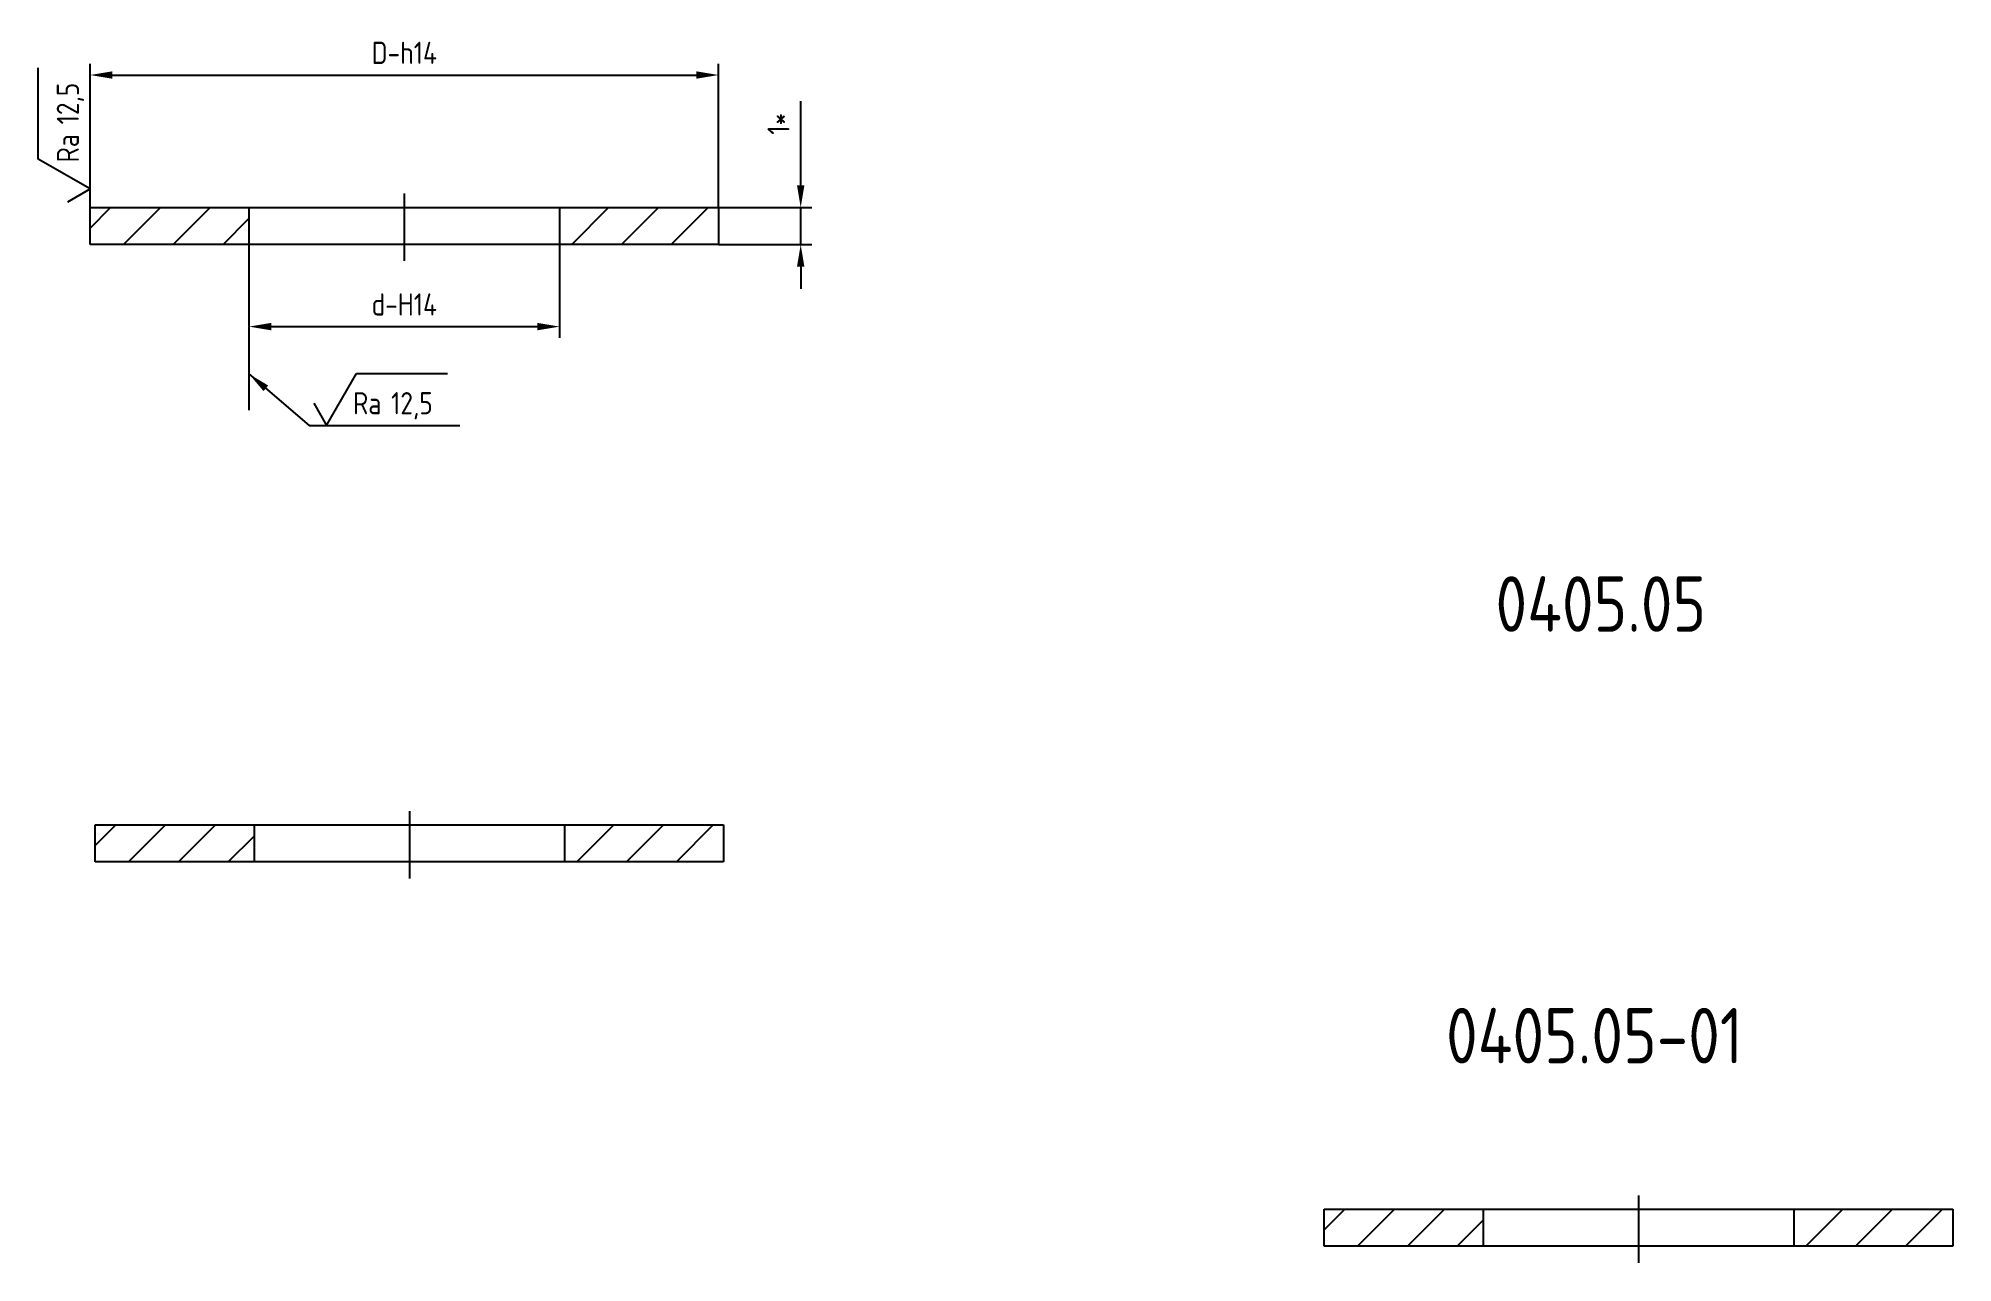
# Model space of a CAD drawing. Extents: x -76.3 to -24.5, y -67.2 to -34.
import ezdxf

# ---------------------------------------------------------------- set-up
doc = ezdxf.new("R2010")
doc.units = 0
doc.header["$LTSCALE"] = 15
doc.header["$MEASUREMENT"] = 0
doc.linetypes.add('CENTER', pattern=[2, 1.25, -0.25, 0.25, -0.25])
doc.layers.get('DEFPOINTS').update_dxf_attribs({"linetype": 'CONTINUOUS'})
for name, color, linetype in [('CEN', 5, 'CENTER'), ('CONT', 6, 'CONTINUOUS'), ('DIM', 7, 'CONTINUOUS'), ('HATCH', 2, 'CONTINUOUS'), ('TEXT', 3, 'CONTINUOUS')]:
    doc.layers.add(name, color=color, linetype=linetype)
doc.styles.add('STYLE1', font='romans.shx', dxfattribs={"width": 0.8})
doc.dimstyles.new('5LIN', dxfattribs={"dimscale": 0.2, "dimtxt": 3, "dimasz": 3, "dimexe": 1.5, "dimexo": 0, "dimgap": 1.5, "dimtad": 1, "dimzin": 13, "dimdsep": 46, "dimtxsty": 'STYLE1', "dimcen": 0, "dimclrt": 3, "dimadec": 0, "dimazin": 0, "dimtfac": 1, "dimtmove": 0, "dimatfit": 3, "dimfxl": 1, "dimtolj": 1, "dimtzin": 13, "dimarcsym": 0})

# ---------------------------------------------------------------- blocks, each defined once
blk = doc.blocks.new('*D19')
at = {"layer": 'DEFPOINTS', "color": 0, "transparency": 16777216}
for p in [(-70.574, -39.615), (-62.174, -39.615), (-62.174, -41.84)]:
    blk.add_point(p, dxfattribs=at)
at = {"layer": 'DIM', "color": 0, "lineweight": -2, "transparency": 16777216}
for p, q in [((-70.574, -39.615), (-70.574, -42.14)), ((-62.174, -39.615), (-62.174, -42.14)), ((-69.974, -41.84), (-62.774, -41.84))]:
    blk.add_line(p, q, dxfattribs=at)
at = {"layer": 'DIM', "color": 0, "transparency": 16777216}
for points in [[(-69.974, -41.74), (-69.974, -41.94), (-70.574, -41.84)], [(-62.774, -41.74), (-62.774, -41.94), (-62.174, -41.84)]]:
    blk.add_solid(points, dxfattribs=at)
at = {"layer": 'DIM', "color": 3, "transparency": 16777216, "insert": (-66.374, -41.24), "char_height": 0.6, "attachment_point": 5, "style": 'STYLE1'}
blk.add_mtext('\\A1;d-H14', dxfattribs=at)
blk = doc.blocks.new('*D20')
at = {"layer": 'DEFPOINTS', "color": 0, "transparency": 16777216}
for p in [(-57.874, -35.035), (-74.874, -38.615), (-57.874, -38.615)]:
    blk.add_point(p, dxfattribs=at)
at = {"layer": 'DIM', "color": 0, "lineweight": -2, "transparency": 16777216}
for p, q in [((-74.874, -38.615), (-74.874, -34.735)), ((-74.274, -35.035), (-58.474, -35.035)), ((-57.874, -38.615), (-57.874, -34.735))]:
    blk.add_line(p, q, dxfattribs=at)
at = {"layer": 'DIM', "color": 0, "transparency": 16777216}
for points in [[(-74.274, -34.935), (-74.274, -35.135), (-74.874, -35.035)], [(-58.474, -34.935), (-58.474, -35.135), (-57.874, -35.035)]]:
    blk.add_solid(points, dxfattribs=at)
at = {"layer": 'DIM', "color": 3, "transparency": 16777216, "insert": (-66.374, -34.435), "char_height": 0.6, "attachment_point": 5, "style": 'STYLE1'}
blk.add_mtext('\\A1;D-h14', dxfattribs=at)
blk = doc.blocks.new('*D21')
at = {"layer": 'DEFPOINTS', "color": 0, "transparency": 16777216}
for p in [(-57.874, -38.615), (-55.651, -38.615), (-57.874, -39.615)]:
    blk.add_point(p, dxfattribs=at)
at = {"layer": 'DIM', "color": 0, "lineweight": -2, "transparency": 16777216}
for p, q in [((-55.651, -38.015), (-55.651, -35.746)), ((-57.874, -38.615), (-55.351, -38.615)), ((-55.651, -39.615), (-55.651, -38.615)), ((-57.874, -39.615), (-55.351, -39.615)), ((-55.651, -40.215), (-55.651, -40.815))]:
    blk.add_line(p, q, dxfattribs=at)
at = {"layer": 'DIM', "color": 0, "transparency": 16777216}
for points in [[(-55.751, -38.015), (-55.551, -38.015), (-55.651, -38.615)], [(-55.751, -40.215), (-55.551, -40.215), (-55.651, -39.615)]]:
    blk.add_solid(points, dxfattribs=at)
at = {"layer": 'DIM', "color": 3, "transparency": 16777216, "insert": (-56.251, -36.355), "char_height": 0.6, "attachment_point": 5, "rotation": 90, "style": 'STYLE1'}
blk.add_mtext('\\A1;1*', dxfattribs=at)
blk = doc.blocks.new('sherISO_01')
at = {"layer": 'TEXT'}
blk.add_line((4.04, 7), (16.36, 7), dxfattribs=at)
blk.add_lwpolyline([(-1.73, 3), (0, 0), (4.04, 7)], dxfattribs=at)
at = {"layer": 'TEXT', "style": 'STYLE1', "width": 0.8}
blk.add_text('Ra', height=3, dxfattribs=at).set_placement((3.58, 1.5))
blk.add_attdef('12,5', (8.73, 1.5), '', height=3, dxfattribs=at)

msp = doc.modelspace()

# ---------------------------------------------------------------- hatches: boundary and pattern name
at = {"layer": 'HATCH'}
h = msp.add_hatch(dxfattribs=at)
h.set_pattern_fill('ANSI31', color=256, scale=0.3, style=0)
h.set_pattern_definition([(45, (-0.1377, 16.7047), (-0.673519, 0.673519), [])])
h.paths.add_polyline_path([(-74.874, -38.615), (-74.874, -39.615), (-70.574, -39.615), (-70.574, -38.615)])
h.paths.add_polyline_path([(-62.174, -38.615), (-62.174, -39.615), (-57.874, -39.615), (-57.874, -38.615)])
h = msp.add_hatch(dxfattribs=at)
h.set_pattern_fill('ANSI31', color=256, scale=0.3, style=0)
h.set_pattern_definition([(45, (0, 0), (-0.673519, 0.673519), [])])
h.paths.add_polyline_path([(-74.736, -55.32), (-74.736, -56.32), (-70.436, -56.32), (-70.436, -55.32)])
h.paths.add_polyline_path([(-62.036, -55.32), (-62.036, -56.32), (-57.736, -56.32), (-57.736, -55.32)])
h = msp.add_hatch(dxfattribs=at)
h.set_pattern_fill('ANSI31', color=256, scale=0.3, style=0)
h.set_pattern_definition([(45, (33.2462, -10.391), (-0.673519, 0.673519), [])])
h.paths.add_polyline_path([(-41.49, -65.711), (-41.49, -66.711), (-37.19, -66.711), (-37.19, -65.711)])
h.paths.add_polyline_path([(-28.79, -65.711), (-28.79, -66.711), (-24.49, -66.711), (-24.49, -65.711)])

# ---------------------------------------------------------------- linework, layer by layer
at = {"layer": 'CEN'}
for p, q in [((-66.374, -38.243), (-66.374, -40.064)), ((-66.236, -54.947), (-66.236, -56.768)), ((-32.99, -65.338), (-32.99, -67.159))]:
    msp.add_line(p, q, dxfattribs=at)
at = {"layer": 'CONT'}
for p, q in [((-74.874, -38.615), (-57.874, -38.615)), ((-74.874, -39.615), (-74.874, -38.615)), ((-70.574, -38.615), (-70.574, -39.615)), ((-62.174, -38.615), (-62.174, -39.615)), ((-57.874, -38.615), (-57.874, -39.615)), ((-57.874, -39.615), (-74.874, -39.615)), ((-74.736, -55.32), (-57.736, -55.32)), ((-74.736, -56.32), (-74.736, -55.32)), ((-70.436, -55.32), (-70.436, -56.32)), ((-62.036, -55.32), (-62.036, -56.32)), ((-57.736, -55.32), (-57.736, -56.32)), ((-57.736, -56.32), (-74.736, -56.32)), ((-41.49, -65.711), (-24.49, -65.711)), ((-41.49, -66.711), (-41.49, -65.711)), ((-37.19, -65.711), (-37.19, -66.711)), ((-28.79, -65.711), (-28.79, -66.711)), ((-24.49, -65.711), (-24.49, -66.711)), ((-24.49, -66.711), (-41.49, -66.711))]:
    msp.add_line(p, q, dxfattribs=at)
at = {"layer": 'DIM'}
msp.add_line((-70.574, -42.14), (-70.574, -44.1), dxfattribs=at)

# ---------------------------------------------------------------- block references
at = {"layer": 'CONT', "xscale": 0.2000000000000028, "yscale": 0.2000000000000028, "zscale": 0.2000000000000028, "rotation": 90}
msp.add_blockref('sherISO_01', (-74.874, -38.116), dxfattribs=at).add_auto_attribs({'12,5': '12,5'})
at = {"layer": 'CONT', "xscale": 0.2000000000000028, "yscale": 0.2000000000000028, "zscale": 0.2000000000000028}
msp.add_blockref('sherISO_01', (-68.476, -44.511), dxfattribs=at).add_auto_attribs({'12,5': '12,5'})

# ---------------------------------------------------------------- texts
at = {"layer": 'CONT', "style": 'STYLE1', "width": 0.8}
for s, p in [('0405.05', (-36.857, -50.093)), ('0405.05-01', (-38.194, -61.768))]:
    msp.add_text(s, height=1.5, dxfattribs=at).set_placement(p)

# ---------------------------------------------------------------- dimensions: what is measured, and where the dimension line sits
at = {"layer": 'DIM'}
for base, p1, p2, text, picture, middle in [((-57.874, -35.035), (-74.874, -38.615), (-57.874, -38.615), 'D-h14', '*D20', (-66.374, -34.435)), ((-62.174, -41.84), (-70.574, -39.615), (-62.174, -39.615), 'd-H14', '*D19', (-66.374, -41.24))]:
    dim = msp.add_linear_dim(base=base, p1=p1, p2=p2, text=text, dimstyle='5LIN', dxfattribs=at)
    dim.commit()
    dim.dimension.update_dxf_attribs({"geometry": picture, "text_midpoint": middle})
dim = msp.add_linear_dim(base=(-55.651, -38.615), p1=(-57.874, -39.615), p2=(-57.874, -38.615), angle=90, text='<>*', dimstyle='5LIN', dxfattribs=at)
dim.commit()
dim.dimension.update_dxf_attribs({"geometry": '*D21', "text_midpoint": (-55.651, -36.355), "dimtype": 160})

# ---------------------------------------------------------------- leaders
msp.add_leader([(-70.574, -43.12), (-68.942, -44.511), (-64.867, -44.511)], dimstyle='5LIN', override={"dimgap": 1.5, "dimtad": 0}, dxfattribs=at)

doc.saveas('drawing.dxf')
